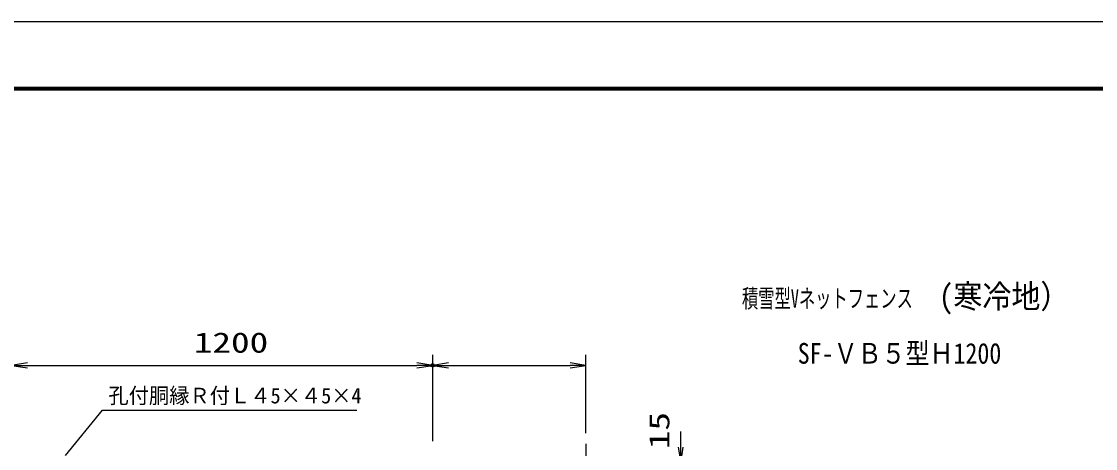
# Model space of a CAD drawing. Units: millimetres, scale not verified. Extents: x -4455 to 4455, y -3150 to 3150.
# Drawn here: x -2666 to 395, y 1932 to 3150 of the extents above; entities that cross this region are included whole.
import ezdxf
from ezdxf.enums import TextEntityAlignment as Align

# ---------------------------------------------------------------- set-up
doc = ezdxf.new("R2010")
doc.units = ezdxf.units.MM
doc.header["$LTSCALE"] = 20
doc.header["$PDMODE"] = 32
doc.header["$PDSIZE"] = 10
for name, color, linetype, lineweight in [('0-0_1', 7, 'Continuous', 25), ('0-2_0', 4, 'Continuous', 25), ('0-4_EXTCNT-LMEC0', 4, 'Continuous', 25), ('0-6_WAKU', 7, 'Continuous', 25)]:
    doc.layers.add(name, color=color, linetype=linetype, lineweight=lineweight)
doc.layers.add('0-3_10', color=4, linetype='Continuous')
doc.layers.add('0-5_DEFPOINTS', color=7, linetype='Continuous')
doc.styles.add('ＭＳ ゴシック', font='')
doc.styles.get('ＭＳ ゴシック').set_extended_font_data('MS Gothic')

# ---------------------------------------------------------------- blocks, each defined once
blk = doc.blocks.new('DARROWS')
at = {"layer": '0-2_0', "color": 2}
blk.add_line((0, 0), (-19.982, 0), dxfattribs=at)
blk.add_lwpolyline([(-20, -3.333), (0, 0), (-20, 3.333)], dxfattribs=at)

msp = doc.modelspace()

# ---------------------------------------------------------------- linework, layer by layer
at = {"layer": '0-0_1', "color": 4}
msp.add_line((-1057.4, 1946.03), (-1057.4, 1861.39), dxfattribs=at)
at = {"layer": '0-2_0', "color": 1}
for p, q in [((-1493.9, 1953.34), (-1493.9, 2199.36)), ((-1493.9, 1953.34), (-1493.9, 2199.36)), ((-1057.4, 1976.03), (-1057.4, 2199.36))]:
    msp.add_line(p, q, dxfattribs=at)
at = {"layer": '0-2_0', "color": 2}
for p, q in [((-2648.9, 2169.36), (-1538.9, 2169.36)), ((-1448.9, 2169.36), (-1102.4, 2169.36)), ((-787.33, 1936.03), (-787.33, 1981.03))]:
    msp.add_line(p, q, dxfattribs=at)
at = {"layer": '0-4_EXTCNT-LMEC0', "color": 2}
msp.add_lwpolyline([(-2539.98, 1912.31), (-2435.33, 2041.36), (-1710.33, 2041.36)], dxfattribs=at)
at = {"layer": '0-5_DEFPOINTS'}
msp.add_point((-1493.9, 2169.36), dxfattribs=at)
at = {"layer": '0-6_WAKU', "color": 3}
msp.add_lwpolyline([(-4455.12, 3150.04), (4454.88, 3150.04), (4454.88, -3149.96), (-4455.12, -3149.96)], close=True, dxfattribs=at)
at = {"layer": '0-6_WAKU'}
for points in [[(-4155.12, 2962.54), (4154.88, 2962.54), (4154.88, -2962.46), (-4155.12, -2962.46)], [(-4153.25, 2960.66), (4153, 2960.66), (4153, -2960.59), (-4153.25, -2960.59)], [(-4151.37, 2958.79), (4151.13, 2958.79), (4151.13, -2958.71), (-4151.37, -2958.71)], [(-4149.5, 2956.91), (4149.25, 2956.91), (4149.25, -2956.84), (-4149.5, -2956.84)], [(-4147.62, 2955.04), (4147.38, 2955.04), (4147.38, -2954.96), (-4147.62, -2954.96)]]:
    msp.add_lwpolyline(points, close=True, dxfattribs=at)

# ---------------------------------------------------------------- block references
at = {"layer": '0-2_0', "xscale": 2.25, "yscale": 2.25}
for p, rotation in [((-2693.9, 2169.36), 180), ((-1493.9, 2169.36), 180), ((-787.33, 1891.03), 270)]:
    msp.add_blockref('DARROWS', p, dxfattribs=dict(at, rotation=rotation))
for p in [(-1493.9, 2169.36), (-1057.4, 2169.36)]:
    msp.add_blockref('DARROWS', p, dxfattribs=at)

# ---------------------------------------------------------------- texts
at = {"layer": '0-0_1', "color": 4, "style": 'ＭＳ ゴシック', "width": 0.95}
msp.add_text('孔付胴縁Ｒ付Ｌ４5×４5×4', height=44.57, dxfattribs=at).set_placement((-2418.2, 2047.45), align=Align.BOTTOM_LEFT)
at = {"layer": '0-2_0', "color": 3, "style": 'ＭＳ ゴシック', "width": 1.35}
msp.add_text('1200', height=57.77, dxfattribs=at).set_placement((-2174.9, 2188.25), align=Align.BOTTOM_LEFT)
msp.add_text('15', height=57.77, rotation=90, dxfattribs=at).set_placement((-802.23, 1930.36), align=Align.BOTTOM_LEFT)
at = {"layer": '0-3_10', "style": 'ＭＳ ゴシック'}
for s, height, width, p in [('積雪型Vネットフェンス', 52.31, 0.65, (-612.7, 2318.4)), ('SF-ＶＢ５型Ｈ1200', 58.93, 0.85, (-453.86, 2156.54))]:
    msp.add_text(s, height=height, dxfattribs=dict(at, width=width)).set_placement(p, align=Align.BOTTOM_LEFT)
at = {"layer": '0-4_EXTCNT-LMEC0', "style": 'ＭＳ ゴシック', "width": 0.9}
msp.add_text('(寒冷地）', height=67.35, dxfattribs=at).set_placement((-51.54, 2312.09), align=Align.BOTTOM_LEFT)

doc.saveas('drawing.dxf')
